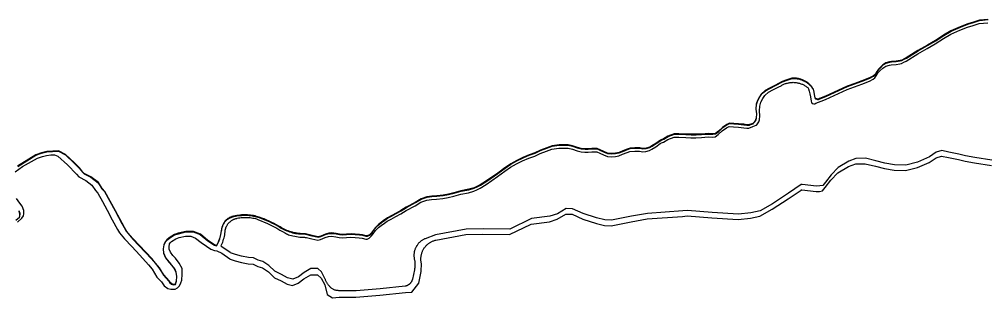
# Model space of a CAD drawing. Header units: millimetres. Extents: x 676447 to 689606, y 7455628 to 7463967.
# Drawn here: x 678792 to 680904, y 7460110 to 7460718 of the extents above; entities that cross this region are included whole.
import ezdxf

# ---------------------------------------------------------------- set-up
doc = ezdxf.new("R2010")
doc.units = ezdxf.units.MM
doc.header["$LTSCALE"] = 0.1
doc.header["$MEASUREMENT"] = 0
doc.layers.add('MUB_MEIOFIO', color=7, linetype='Continuous')
doc.layers.add('MUB_QUADRAS', color=7, linetype='Continuous')

msp = doc.modelspace()

# ---------------------------------------------------------------- linework, layer by layer
at = {"layer": 'MUB_MEIOFIO', "color": 244, "linetype": 'Continuous'}
for points in [[(678788.7, 7460396.3), (678828.3, 7460421.3), (678840.9, 7460425.8), (678852.1, 7460428.7), (678877.8, 7460429.7), (678892.9, 7460422.1), (678912.3, 7460403.7), (678922.7, 7460393), (678930.6, 7460383.4), (678933.7, 7460380.7), (678948.2, 7460373.2), (678964.5, 7460360.8), (678972.6, 7460348), (678978.3, 7460341.6), (679001.5, 7460299.3), (679016, 7460272.1), (679026, 7460254.2), (679040, 7460237.9), (679080.8, 7460194.6), (679097.4, 7460174.7), (679107, 7460159), (679118.6, 7460145.7), (679120.8, 7460142.4), (679124.9, 7460139.3), (679128.4, 7460137.5), (679132.5, 7460138.2), (679133.1, 7460138.8), (679135.6, 7460145.8), (679136.2, 7460156), (679134.9, 7460165.7), (679131.7, 7460172.4), (679125.7, 7460180.5), (679120, 7460187), (679112.5, 7460197.1), (679107.7, 7460207), (679107.4, 7460216.4), (679108.9, 7460225.3), (679110.8, 7460230.2), (679114.7, 7460235.7), (679120.1, 7460239.8), (679131.5, 7460246.8), (679139.7, 7460249.6), (679156.1, 7460253.6), (679172.3, 7460253.3), (679187.5, 7460247.6), (679203.7, 7460234), (679218.4, 7460224.3), (679223.2, 7460222.8), (679227.2, 7460230.9), (679230.1, 7460238.6), (679232.6, 7460247.5), (679234.1, 7460255.8), (679234.4, 7460258), (679234.6, 7460259.4), (679234.9, 7460260.8), (679235.2, 7460262.1), (679235.6, 7460263.5), (679236, 7460264.9), (679236.5, 7460266.2), (679237, 7460267.5), (679237.6, 7460268.8), (679238.2, 7460270.1), (679238.8, 7460271.4), (679239.5, 7460272.6), (679240.1, 7460273.5), (679240.7, 7460274.4), (679241.3, 7460275.2), (679242, 7460276.1), (679242.7, 7460276.9), (679243.4, 7460277.7), (679244.2, 7460278.4), (679244.9, 7460279.2), (679245.7, 7460279.9), (679246.6, 7460280.5), (679247.4, 7460281.2), (679248.3, 7460281.8), (679249.2, 7460282.4), (679250.1, 7460283), (679251, 7460283.5), (679251.9, 7460284), (679252.9, 7460284.5), (679253.9, 7460284.9), (679254.8, 7460285.3), (679255.8, 7460285.7), (679256.8, 7460286), (679257.9, 7460286.3), (679258.9, 7460286.6), (679259.9, 7460286.8), (679261, 7460287), (679264.3, 7460287.8), (679267.5, 7460288.4), (679270.8, 7460289), (679274.1, 7460289.4), (679277.4, 7460289.7), (679280.7, 7460289.9), (679284, 7460290), (679287.4, 7460290), (679290.7, 7460289.9), (679294, 7460289.6), (679297.3, 7460289.3), (679300.6, 7460288.8), (679303.9, 7460288.2), (679307.1, 7460287.5), (679310.3, 7460286.7), (679316, 7460284.9), (679321.5, 7460283), (679327.1, 7460280.9), (679332.5, 7460278.6), (679337.9, 7460276.2), (679343.3, 7460273.6), (679348.5, 7460270.8), (679358.8, 7460265.3), (679361.6, 7460263.5), (679364.4, 7460261.8), (679367.3, 7460260.2), (679370.3, 7460258.7), (679373.3, 7460257.3), (679376.4, 7460256), (679379.5, 7460254.8), (679382.6, 7460253.7), (679385.8, 7460252.7), (679389, 7460251.8), (679392.2, 7460251), (679395.5, 7460250.3), (679398.8, 7460249.8), (679402, 7460249.3), (679405.4, 7460249), (679417.2, 7460248.3), (679431.6, 7460244.8), (679435.8, 7460243.8), (679444.8, 7460241.7), (679451, 7460243.6), (679461.1, 7460248), (679468.4, 7460250.2), (679474.6, 7460250.3), (679484.1, 7460249.2), (679491.4, 7460247.5), (679499.1, 7460247), (679507.2, 7460247.5), (679517.3, 7460248.2), (679526, 7460248), (679535.2, 7460247.2), (679541.6, 7460246.1), (679549.4, 7460244.4), (679552.6, 7460244.4), (679557.4, 7460246.2), (679562.1, 7460250.6), (679566.3, 7460256.2), (679571.4, 7460263.1), (679578.2, 7460269.5), (679583.7, 7460274.3), (679590.6, 7460279.5), (679596.8, 7460283.6), (679605.1, 7460288.2), (679615.6, 7460293.9), (679626.4, 7460299.5), (679637.9, 7460306.9), (679657.5, 7460317.4), (679670.5, 7460325), (679682.9, 7460329.5), (679693.5, 7460331), (679704.4, 7460331.7), (679718.3, 7460332.9), (679729.9, 7460335.1), (679741.9, 7460337.9), (679757.3, 7460342.8), (679774.5, 7460345.8), (679785.9, 7460349), (679792.4, 7460351.9), (679799.8, 7460355.7), (679813.4, 7460364.1), (679837.9, 7460381.5), (679853.6, 7460392.9), (679866.2, 7460401.3), (679879.4, 7460409), (679892.7, 7460415.4), (679906.3, 7460421.3), (679919, 7460425.7), (679931.1, 7460431.5), (679945.1, 7460436.4), (679956.6, 7460441), (679971.7, 7460443.3), (679981.1, 7460443.2), (679991.5, 7460442.8), (680000.9, 7460440.7), (680011.3, 7460437.2), (680019.8, 7460435.3), (680028.4, 7460434.4), (680035.2, 7460434.2), (680043.2, 7460435.2), (680054.5, 7460435), (680060.9, 7460432.2), (680068.7, 7460428.4), (680077.5, 7460425.1), (680085.9, 7460424.4), (680095, 7460424.9), (680102.8, 7460426.1), (680111.1, 7460429.6), (680120.8, 7460433.3), (680127, 7460435.7), (680137.2, 7460436.8), (680147.8, 7460436.6), (680154.6, 7460435.3), (680161.9, 7460435.6), (680169.8, 7460438.2), (680174.8, 7460440.6), (680183.5, 7460446.5), (680193.5, 7460453.5), (680196.3, 7460454.7), (680200.3, 7460456.5), (680209.6, 7460461.8), (680223.4, 7460467), (680233.3, 7460467.3), (680248.8, 7460466.5), (680259.9, 7460466), (680270.7, 7460466), (680282.9, 7460466.7), (680297.7, 7460467.5), (680307.2, 7460467.3), (680313.5, 7460467.7), (680320.3, 7460473.3), (680329.1, 7460481.4), (680338.2, 7460487.3), (680344, 7460490.3), (680353.2, 7460490), (680363.7, 7460489.3), (680375.3, 7460487.9), (680381.7, 7460487), (680384.2, 7460486.8), (680384.6, 7460486.8), (680385, 7460486.8), (680385.5, 7460486.8), (680385.9, 7460486.8), (680386.3, 7460486.9), (680386.7, 7460486.9), (680387.1, 7460487), (680387.6, 7460487.1), (680388, 7460487.2), (680388.4, 7460487.3), (680395.2, 7460490), (680395.3, 7460490), (680395.4, 7460490.1), (680395.5, 7460490.1), (680395.6, 7460490.1), (680395.7, 7460490.2), (680395.8, 7460490.3), (680395.9, 7460490.3), (680396, 7460490.4), (680396, 7460490.4), (680396.1, 7460490.5), (680396.2, 7460490.6), (680396.3, 7460490.6), (680396.4, 7460490.7), (680396.4, 7460490.8), (680396.5, 7460490.9), (680396.6, 7460490.9), (680398.3, 7460493.2), (680401.3, 7460497), (680401.3, 7460497.1), (680401.4, 7460497.2), (680401.5, 7460497.3), (680401.5, 7460497.4), (680401.6, 7460497.5), (680401.6, 7460497.6), (680401.7, 7460497.7), (680401.7, 7460497.8), (680401.7, 7460497.9), (680401.8, 7460498), (680401.8, 7460498.1), (680402.9, 7460502), (680402.9, 7460502.1), (680402.9, 7460502.1), (680403, 7460502.2), (680403, 7460502.3), (680403, 7460502.4), (680403, 7460502.5), (680403.8, 7460511.5), (680402.5, 7460522), (680403.2, 7460532.2), (680405.9, 7460540.6), (680410.2, 7460548.7), (680414.1, 7460555), (680422.2, 7460562.1), (680431.9, 7460567.3), (680444.5, 7460573.8), (680444.5, 7460573.8), (680459.5, 7460581.6), (680469.7, 7460585.3), (680478.3, 7460588.3), (680479.9, 7460588.5), (680481.6, 7460588.7), (680483.2, 7460588.8), (680484.9, 7460588.8), (680486.6, 7460588.8), (680488.2, 7460588.7), (680489.9, 7460588.5), (680491.5, 7460588.3), (680493.2, 7460588.1), (680494.8, 7460587.8), (680496.5, 7460587.4), (680498.1, 7460587), (680499.7, 7460586.5), (680501.3, 7460586), (680502.8, 7460585.4), (680504.4, 7460584.7), (680505.9, 7460584), (680507.4, 7460583.3), (680508.8, 7460582.5), (680510.3, 7460581.6), (680511.7, 7460580.7), (680513, 7460579.8), (680514.4, 7460578.8), (680515.7, 7460577.8), (680517, 7460576.7), (680518.2, 7460575.6), (680519.4, 7460574.4), (680520.5, 7460573.2), (680521.7, 7460572), (680522.7, 7460570.7), (680523.7, 7460569.4), (680524.7, 7460568), (680525.6, 7460566.6), (680526.5, 7460565.3), (680528.1, 7460558.7), (680529.5, 7460549.8), (680530.4, 7460546.3), (680530.4, 7460546.2), (680530.4, 7460546.1), (680530.5, 7460546), (680530.5, 7460545.9), (680530.6, 7460545.8), (680530.6, 7460545.8), (680530.7, 7460545.7), (680530.7, 7460545.6), (680530.8, 7460545.5), (680530.8, 7460545.4), (680530.9, 7460545.3), (680530.9, 7460545.2), (680531, 7460545.1), (680531.1, 7460545.1), (680531.1, 7460545), (680531.2, 7460544.9), (680531.3, 7460544.8), (680531.4, 7460544.8), (680531.5, 7460544.7), (680531.5, 7460544.6), (680531.6, 7460544.6), (680531.7, 7460544.5), (680531.8, 7460544.5), (680531.9, 7460544.4), (680532, 7460544.4), (680532.1, 7460544.3), (680532.2, 7460544.3), (680532.3, 7460544.2), (680532.4, 7460544.2), (680532.5, 7460544.2), (680536.4, 7460543), (680536.5, 7460543), (680536.6, 7460543), (680536.7, 7460543), (680536.8, 7460542.9), (680536.9, 7460542.9), (680537, 7460542.9), (680537.1, 7460542.9), (680537.2, 7460542.9), (680537.3, 7460542.9), (680537.4, 7460542.9), (680537.6, 7460542.9), (680537.7, 7460542.9), (680537.8, 7460542.9), (680537.9, 7460543), (680538, 7460543), (680538.1, 7460543), (680538.2, 7460543.1), (680538.3, 7460543.1), (680538.4, 7460543.1), (680538.5, 7460543.2), (680541, 7460544.3), (680554.1, 7460549.5), (680601.4, 7460571.3), (680617.8, 7460577.3), (680633.5, 7460582.8), (680650.5, 7460589.6), (680658.6, 7460594.1), (680662.4, 7460596.8), (680665.4, 7460601.3), (680670, 7460608.7), (680673.5, 7460612.4), (680679.6, 7460618.4), (680686.1, 7460622.2), (680693.9, 7460624.2), (680697.6, 7460625.2), (680708.4, 7460626.1), (680717, 7460627.3), (680720.6, 7460628.4), (680725.7, 7460630.9), (680730.6, 7460633.5), (680755.9, 7460649.2), (680776.7, 7460661), (680794.4, 7460671.2), (680812.2, 7460683.1), (680828.1, 7460692.3), (680848.3, 7460701.3), (680864.6, 7460707.8), (680877.3, 7460711.4), (680890.1, 7460715.4), (680908.7, 7460717.5)], [(678784.8, 7460279.5), (678792.3, 7460286), (678793.2, 7460287.4), (678793.6, 7460293.9), (678791.5, 7460299.3)]]:
    msp.add_lwpolyline(points, dxfattribs=at)
at = {"layer": 'MUB_QUADRAS', "linetype": 'Continuous'}
for points in [[(680908.6, 7460718.2), (680890, 7460716.2), (680877.1, 7460712.1), (680864.4, 7460708.5), (680847.9, 7460702), (680827.7, 7460693), (680811.7, 7460683.7), (680794, 7460671.9), (680776.3, 7460661.7), (680755.5, 7460649.9), (680730.2, 7460634.2), (680725.3, 7460631.7), (680720.3, 7460629.2), (680716.8, 7460628), (680708.3, 7460626.9), (680697.5, 7460626), (680693.7, 7460625), (680685.8, 7460623), (680679.1, 7460619), (680672.9, 7460613), (680669.4, 7460609.2), (680664.7, 7460601.7), (680661.8, 7460597.4), (680658.2, 7460594.7), (680650.1, 7460590.3), (680633.2, 7460583.5), (680617.5, 7460578), (680601.1, 7460572), (680553.8, 7460550.3), (680540.7, 7460545), (680538.2, 7460543.9), (680538.1, 7460543.9), (680538, 7460543.8), (680537.9, 7460543.8), (680537.9, 7460543.8), (680537.8, 7460543.8), (680537.7, 7460543.8), (680537.6, 7460543.7), (680537.6, 7460543.7), (680537.5, 7460543.7), (680537.4, 7460543.7), (680537.3, 7460543.7), (680537.2, 7460543.7), (680537.2, 7460543.7), (680537.1, 7460543.7), (680537, 7460543.7), (680536.9, 7460543.7), (680536.8, 7460543.7), (680536.8, 7460543.8), (680536.7, 7460543.8), (680536.6, 7460543.8), (680532.7, 7460544.9), (680532.6, 7460545), (680532.6, 7460545), (680532.5, 7460545), (680532.4, 7460545.1), (680532.3, 7460545.1), (680532.3, 7460545.1), (680532.2, 7460545.2), (680532.1, 7460545.2), (680532.1, 7460545.2), (680532, 7460545.3), (680531.9, 7460545.3), (680531.9, 7460545.4), (680531.8, 7460545.4), (680531.8, 7460545.5), (680531.7, 7460545.5), (680531.7, 7460545.6), (680531.6, 7460545.7), (680531.6, 7460545.7), (680531.5, 7460545.8), (680531.5, 7460545.8), (680531.4, 7460545.9), (680531.4, 7460546), (680531.4, 7460546), (680531.3, 7460546.1), (680531.3, 7460546.2), (680531.3, 7460546.2), (680531.2, 7460546.3), (680531.2, 7460546.4), (680531.2, 7460546.5), (680531.2, 7460546.5), (680530.3, 7460549.9), (680528.9, 7460558.9), (680527.2, 7460565.6), (680526.3, 7460567), (680525.4, 7460568.5), (680524.4, 7460569.8), (680523.3, 7460571.2), (680522.3, 7460572.5), (680521.1, 7460573.7), (680520, 7460575), (680518.7, 7460576.2), (680517.5, 7460577.3), (680516.2, 7460578.4), (680514.9, 7460579.4), (680513.5, 7460580.5), (680512.1, 7460581.4), (680510.7, 7460582.3), (680509.2, 7460583.2), (680507.7, 7460584), (680506.2, 7460584.8), (680504.7, 7460585.5), (680503.1, 7460586.1), (680501.5, 7460586.7), (680499.9, 7460587.3), (680498.3, 7460587.7), (680496.7, 7460588.2), (680495, 7460588.5), (680493.3, 7460588.9), (680491.7, 7460589.1), (680490, 7460589.3), (680488.3, 7460589.5), (680486.6, 7460589.6), (680484.9, 7460589.6), (680483.2, 7460589.6), (680481.5, 7460589.5), (680479.8, 7460589.3), (680478.1, 7460589.1), (680469.5, 7460586.1), (680459.2, 7460582.3), (680444.1, 7460574.5), (680431.5, 7460568), (680421.7, 7460562.7), (680413.5, 7460555.6), (680409.5, 7460549.1), (680405.1, 7460540.9), (680402.4, 7460532.4), (680401.7, 7460522), (680403, 7460511.5), (680402.2, 7460502.6), (680402.2, 7460502.5), (680402.2, 7460502.5), (680402.2, 7460502.4), (680402.2, 7460502.3), (680402.1, 7460502.2), (680402.1, 7460502.2), (680401, 7460498.3), (680401, 7460498.2), (680401, 7460498.1), (680400.9, 7460498.1), (680400.9, 7460498), (680400.9, 7460497.9), (680400.8, 7460497.8), (680400.8, 7460497.8), (680400.8, 7460497.7), (680400.7, 7460497.6), (680400.7, 7460497.6), (680400.6, 7460497.5), (680397.6, 7460493.6), (680395.9, 7460491.4), (680395.9, 7460491.4), (680395.8, 7460491.3), (680395.8, 7460491.3), (680395.7, 7460491.2), (680395.7, 7460491.2), (680395.6, 7460491.1), (680395.5, 7460491.1), (680395.5, 7460491), (680395.4, 7460491), (680395.4, 7460490.9), (680395.3, 7460490.9), (680395.2, 7460490.8), (680395.2, 7460490.8), (680395.1, 7460490.8), (680395, 7460490.7), (680395, 7460490.7), (680388.1, 7460488.1), (680387.8, 7460488), (680387.4, 7460487.9), (680387, 7460487.8), (680386.6, 7460487.7), (680386.2, 7460487.7), (680385.8, 7460487.6), (680385.4, 7460487.6), (680385, 7460487.6), (680384.6, 7460487.6), (680384.2, 7460487.6), (680381.8, 7460487.8), (680375.4, 7460488.7), (680363.8, 7460490.1), (680353.3, 7460490.8), (680343.8, 7460491.2), (680337.8, 7460488), (680328.6, 7460482), (680319.8, 7460473.9), (680313.2, 7460468.5), (680307.2, 7460468.1), (680297.7, 7460468.3), (680282.9, 7460467.5), (680270.7, 7460466.8), (680259.9, 7460466.8), (680248.8, 7460467.3), (680233.4, 7460468.1), (680223.2, 7460467.8), (680209.3, 7460462.5), (680199.9, 7460457.2), (680196, 7460455.5), (680193.1, 7460454.2), (680183, 7460447.1), (680174.4, 7460441.3), (680169.5, 7460438.9), (680161.8, 7460436.4), (680154.7, 7460436.1), (680147.9, 7460437.4), (680137.2, 7460437.6), (680126.8, 7460436.5), (680120.5, 7460434.1), (680110.8, 7460430.4), (680102.6, 7460426.9), (680094.9, 7460425.6), (680085.9, 7460425.2), (680077.6, 7460425.9), (680069, 7460429.1), (680061.3, 7460432.9), (680054.7, 7460435.8), (680043.1, 7460436), (680035.1, 7460435), (680028.5, 7460435.2), (680019.9, 7460436.1), (680011.5, 7460438), (680001.1, 7460441.5), (679991.6, 7460443.6), (679981.2, 7460444), (679971.6, 7460444.1), (679956.4, 7460441.8), (679944.8, 7460437.1), (679930.8, 7460432.2), (679918.7, 7460426.4), (679906, 7460422.1), (679892.3, 7460416.2), (679879, 7460409.7), (679865.8, 7460402), (679853.2, 7460393.6), (679837.4, 7460382.2), (679813, 7460364.8), (679799.4, 7460356.4), (679792.1, 7460352.6), (679785.6, 7460349.8), (679774.3, 7460346.6), (679757.1, 7460343.5), (679741.7, 7460338.7), (679729.8, 7460335.9), (679718.2, 7460333.6), (679704.3, 7460332.5), (679693.4, 7460331.8), (679682.7, 7460330.3), (679670.1, 7460325.7), (679657.2, 7460318.1), (679637.5, 7460307.5), (679626, 7460300.2), (679615.2, 7460294.6), (679604.7, 7460288.9), (679596.4, 7460284.3), (679590.1, 7460280.2), (679583.2, 7460274.9), (679577.6, 7460270.1), (679570.8, 7460263.6), (679565.6, 7460256.7), (679561.5, 7460251.1), (679557, 7460246.9), (679552.5, 7460245.2), (679549.5, 7460245.2), (679541.8, 7460246.9), (679535.3, 7460248), (679526, 7460248.8), (679517.3, 7460249), (679507.2, 7460248.3), (679499.1, 7460247.8), (679491.5, 7460248.3), (679484.2, 7460250), (679474.7, 7460251.1), (679468.3, 7460251), (679460.8, 7460248.8), (679450.7, 7460244.3), (679444.8, 7460242.5), (679431.8, 7460245.5), (679417.3, 7460249.1), (679405.4, 7460249.8), (679402.1, 7460250.1), (679398.9, 7460250.6), (679395.6, 7460251.1), (679392.4, 7460251.8), (679389.2, 7460252.6), (679386, 7460253.5), (679382.9, 7460254.5), (679379.8, 7460255.6), (679376.7, 7460256.7), (679373.6, 7460258), (679370.7, 7460259.4), (679367.7, 7460260.9), (679364.8, 7460262.5), (679362, 7460264.2), (679359.2, 7460266), (679348.9, 7460271.5), (679343.6, 7460274.3), (679338.3, 7460276.9), (679332.9, 7460279.4), (679327.4, 7460281.7), (679321.8, 7460283.8), (679316.2, 7460285.7), (679310.5, 7460287.5), (679307.3, 7460288.3), (679304, 7460289), (679300.7, 7460289.6), (679297.4, 7460290.1), (679294.1, 7460290.4), (679290.7, 7460290.7), (679287.4, 7460290.8), (679284, 7460290.8), (679280.7, 7460290.7), (679277.4, 7460290.5), (679274, 7460290.2), (679270.7, 7460289.7), (679267.4, 7460289.2), (679264.1, 7460288.5), (679260.9, 7460287.8), (679259.8, 7460287.6), (679258.7, 7460287.3), (679257.7, 7460287.1), (679256.6, 7460286.8), (679255.6, 7460286.4), (679254.5, 7460286), (679253.5, 7460285.6), (679252.5, 7460285.2), (679251.6, 7460284.7), (679250.6, 7460284.2), (679249.6, 7460283.7), (679248.7, 7460283.1), (679247.8, 7460282.5), (679246.9, 7460281.8), (679246.1, 7460281.2), (679245.2, 7460280.5), (679244.4, 7460279.8), (679243.6, 7460279), (679242.8, 7460278.2), (679242.1, 7460277.4), (679241.4, 7460276.6), (679240.7, 7460275.7), (679240.1, 7460274.9), (679239.4, 7460274), (679238.8, 7460273), (679238.1, 7460271.8), (679237.5, 7460270.5), (679236.9, 7460269.2), (679236.3, 7460267.8), (679235.8, 7460266.5), (679235.3, 7460265.1), (679234.8, 7460263.7), (679234.5, 7460262.3), (679234.1, 7460260.9), (679233.8, 7460259.5), (679233.6, 7460258.1), (679233.4, 7460256), (679231.8, 7460247.6), (679229.3, 7460238.8), (679226.4, 7460231.2), (679222.8, 7460223.8), (679218.7, 7460225), (679204.2, 7460234.7), (679187.9, 7460248.3), (679172.4, 7460254.1), (679156, 7460254.4), (679139.5, 7460250.4), (679131.2, 7460247.5), (679119.6, 7460240.4), (679114.2, 7460236.2), (679110.1, 7460230.6), (679108.1, 7460225.5), (679106.6, 7460216.5), (679106.9, 7460206.8), (679111.8, 7460196.7), (679119.3, 7460186.5), (679125.1, 7460180), (679131, 7460172), (679134.1, 7460165.5), (679135.4, 7460156), (679134.8, 7460146), (679132.4, 7460139.3), (679132.1, 7460139), (679128.5, 7460138.3), (679125.3, 7460140), (679121.4, 7460142.9), (679119.2, 7460146.2), (679107.6, 7460159.4), (679098, 7460175.2), (679081.4, 7460195.1), (679040.6, 7460238.5), (679026.6, 7460254.7), (679016.7, 7460272.5), (679002.2, 7460299.7), (678979, 7460342), (678973.3, 7460348.5), (678965, 7460361.3), (678948.7, 7460373.9), (678934.1, 7460381.3), (678931.2, 7460384), (678923.3, 7460393.5), (678912.8, 7460404.2), (678893.3, 7460422.8), (678877.9, 7460430.5), (678852, 7460429.5), (678840.7, 7460426.5), (678828, 7460422), (678788.2, 7460396.9)], [(680917, 7460410.6), (680880.1, 7460416.4), (680859.5, 7460419.6), (680844.9, 7460423.6), (680823.1, 7460428.1), (680807.9, 7460431.2), (680795.7, 7460427.6), (680780.7, 7460417.4), (680755, 7460406), (680729.2, 7460399.7), (680704.1, 7460400), (680683.1, 7460403.9), (680663.7, 7460409), (680641.2, 7460414.4), (680620.2, 7460414), (680604.4, 7460408), (680581.3, 7460394.6), (680565.7, 7460378.5), (680553.8, 7460362.2), (680547.5, 7460355.2), (680540.9, 7460354), (680534, 7460353.4), (680502.3, 7460357.3), (680502.3, 7460357.3), (680502.2, 7460357.3), (680502.1, 7460357.3), (680502, 7460357.3), (680501.9, 7460357.3), (680501.9, 7460357.3), (680501.8, 7460357.3), (680501.7, 7460357.2), (680501.6, 7460357.2), (680501.6, 7460357.2), (680501.5, 7460357.2), (680501.4, 7460357.2), (680501.3, 7460357.1), (680501.3, 7460357.1), (680501.2, 7460357.1), (680501.1, 7460357.1), (680501.1, 7460357), (680501, 7460357), (680500.9, 7460357), (680500.9, 7460356.9), (680500.8, 7460356.9), (680473.1, 7460337.9), (680437.8, 7460314.9), (680410.7, 7460299.7), (680390.6, 7460295.1), (680363.2, 7460292.5), (680305.9, 7460296.1), (680252.2, 7460300.3), (680241.7, 7460299.3), (680164.8, 7460294), (680129.6, 7460287.6), (680085.8, 7460278.9), (680071.6, 7460279.6), (680053.6, 7460284.1), (680024.2, 7460293.4), (680000.9, 7460303.8), (679986.7, 7460304.3), (679967.9, 7460292.9), (679951.6, 7460287.6), (679911.3, 7460282.5), (679864.1, 7460259.3), (679805.6, 7460260.5), (679768.5, 7460259.3), (679701.5, 7460247.2), (679678.9, 7460238.5), (679677.6, 7460238), (679676.4, 7460237.4), (679675.2, 7460236.8), (679674, 7460236.2), (679672.8, 7460235.5), (679671.7, 7460234.7), (679670.5, 7460233.9), (679669.4, 7460233.1), (679668.4, 7460232.2), (679667.3, 7460231.3), (679666.3, 7460230.4), (679665.4, 7460229.5), (679664.4, 7460228.5), (679663.5, 7460227.4), (679662.7, 7460226.4), (679661.8, 7460225.3), (679661.1, 7460224.1), (679660.3, 7460223), (679659.6, 7460221.8), (679658.9, 7460220.6), (679658.3, 7460219.4), (679657.7, 7460218.2), (679657.2, 7460216.9), (679656.7, 7460215.6), (679656.3, 7460214.3), (679655.9, 7460213), (679655.5, 7460211.7), (679655.2, 7460210.4), (679654.9, 7460209), (679654.7, 7460207.7), (679654.5, 7460206.3), (679654.4, 7460205), (679654.3, 7460203.6), (679654.3, 7460202.2), (679654.3, 7460200.9), (679654.4, 7460199.5), (679654.5, 7460198.1), (679654.7, 7460196.8), (679654.9, 7460195.4), (679655.2, 7460194.1), (679655.5, 7460192.7), (679655.8, 7460191.4), (679656.2, 7460190.1), (679656.4, 7460188.2), (679656.5, 7460186.3), (679656.6, 7460184.3), (679656.6, 7460182.4), (679656.6, 7460180.5), (679656.4, 7460178.6), (679656.3, 7460176.6), (679656, 7460174.7), (679655.7, 7460172.8), (679655.4, 7460170.9), (679651.1, 7460150.3), (679651, 7460149.7), (679650.8, 7460149), (679650.6, 7460148.3), (679650.3, 7460147.6), (679650.1, 7460147), (679649.8, 7460146.3), (679649.5, 7460145.7), (679649.2, 7460145.1), (679648.8, 7460144.5), (679648.5, 7460143.9), (679648.1, 7460143.3), (679647.7, 7460142.7), (679647.2, 7460142.2), (679646.8, 7460141.6), (679646.3, 7460141.1), (679645.9, 7460140.6), (679645.4, 7460140.1), (679644.8, 7460139.6), (679644.3, 7460139.1), (679643.8, 7460138.7), (679643.2, 7460138.3), (679642.6, 7460137.9), (679642, 7460137.5), (679641.4, 7460137.1), (679640.8, 7460136.8), (679640.2, 7460136.4), (679639.6, 7460136.1), (679638.9, 7460135.9), (679638.3, 7460135.6), (679637.6, 7460135.4), (679636.9, 7460135.2), (679636.3, 7460135), (679635.6, 7460134.8), (679634.9, 7460134.7), (679580.5, 7460128.9), (679527.8, 7460125), (679491.6, 7460125), (679490.2, 7460125), (679488.7, 7460125.1), (679487.3, 7460125.2), (679485.8, 7460125.4), (679484.4, 7460125.6), (679482.9, 7460125.8), (679481.5, 7460126.2), (679480.1, 7460126.5), (679478.9, 7460127.2), (679477.6, 7460128), (679476.5, 7460128.8), (679475.3, 7460129.7), (679474.2, 7460130.6), (679473, 7460131.5), (679472, 7460132.5), (679470.9, 7460133.5), (679469.9, 7460134.5), (679469, 7460135.6), (679468, 7460136.7), (679467.1, 7460137.8), (679466.3, 7460139), (679465.5, 7460140.1), (679464.7, 7460141.4), (679463.9, 7460142.6), (679463.3, 7460143.9), (679462.6, 7460145.2), (679462, 7460146.5), (679461.4, 7460147.8), (679460.9, 7460149.2), (679460.5, 7460150.5), (679460, 7460151.9), (679452.4, 7460166.1), (679444.3, 7460173.3), (679429.4, 7460173.8), (679414.7, 7460164.9), (679402.1, 7460155.1), (679389.9, 7460150.1), (679377.9, 7460152.9), (679365, 7460160.5), (679350.1, 7460167.3), (679337.1, 7460180), (679324.4, 7460188.5), (679314, 7460192), (679303.7, 7460197.1), (679293, 7460197.5), (679277.9, 7460200.6), (679264.7, 7460204.1), (679253.8, 7460207.8), (679252.5, 7460208.2), (679234.9, 7460221.2), (679232.8, 7460222.2), (679234.2, 7460225.1), (679235.5, 7460228.1), (679236.6, 7460231.2), (679237.7, 7460234.3), (679238.6, 7460237.4), (679239.4, 7460240.5), (679240.2, 7460243.7), (679240.8, 7460246.9), (679241.3, 7460250.1), (679241.7, 7460253.4), (679242, 7460256.6), (679242.1, 7460257.7), (679242.4, 7460258.8), (679242.6, 7460259.9), (679243, 7460261), (679243.3, 7460262), (679243.7, 7460263.1), (679244.1, 7460264.1), (679244.5, 7460265.1), (679245, 7460266.1), (679245.5, 7460267.1), (679246.1, 7460268.1), (679246.7, 7460269), (679247.3, 7460269.9), (679248, 7460270.8), (679248.6, 7460271.7), (679249.4, 7460272.6), (679250.1, 7460273.4), (679250.9, 7460274.2), (679251.7, 7460275), (679252.5, 7460275.7), (679253.3, 7460276.5), (679254.2, 7460277.2), (679255.1, 7460277.8), (679256, 7460278.4), (679257, 7460279), (679257.9, 7460279.6), (679258.9, 7460280.1), (679259.9, 7460280.6), (679260.9, 7460281.1), (679262, 7460281.5), (679263, 7460281.9), (679264.1, 7460282.2), (679265.1, 7460282.6), (679266.2, 7460282.8), (679267.3, 7460283.1), (679268.4, 7460283.3), (679271.2, 7460283.9), (679274, 7460284.4), (679276.8, 7460284.7), (679279.7, 7460285), (679282.5, 7460285.2), (679285.4, 7460285.3), (679288.2, 7460285.3), (679291.1, 7460285.2), (679293.9, 7460285), (679296.8, 7460284.7), (679299.6, 7460284.3), (679302.4, 7460283.8), (679305.2, 7460283.2), (679307.9, 7460282.5), (679310.7, 7460281.8), (679313.4, 7460280.9), (679334.3, 7460271.5), (679354.8, 7460261.3), (679361, 7460257.6), (679367.4, 7460254.1), (679373.8, 7460250.7), (679376, 7460249.6), (679378.3, 7460248.5), (679380.6, 7460247.4), (679383, 7460246.5), (679386.6, 7460245.5), (679390.1, 7460244.6), (679393.8, 7460243.9), (679397.4, 7460243.2), (679401.1, 7460242.7), (679404.7, 7460242.3), (679408.4, 7460242), (679412.1, 7460241.8), (679413.5, 7460241.8), (679415, 7460241.7), (679416.4, 7460241.6), (679417.8, 7460241.4), (679419.3, 7460241.2), (679431.4, 7460238.2), (679444.3, 7460235.2), (679450.3, 7460237), (679460.3, 7460241.5), (679467.9, 7460243.7), (679474.2, 7460243.8), (679483.8, 7460242.7), (679491.1, 7460241), (679498.6, 7460240.4), (679506.7, 7460240.9), (679516.8, 7460241.7), (679525.6, 7460241.5), (679534.9, 7460240.6), (679541.3, 7460239.6), (679549, 7460237.8), (679552, 7460237.9), (679556.5, 7460239.6), (679561, 7460243.8), (679565.2, 7460249.4), (679570.4, 7460256.3), (679577.2, 7460262.8), (679582.8, 7460267.6), (679589.7, 7460272.9), (679596, 7460277), (679604.3, 7460281.6), (679614.8, 7460287.3), (679625.6, 7460292.9), (679637.1, 7460300.2), (679656.7, 7460310.8), (679669.7, 7460318.4), (679682.3, 7460322.9), (679693, 7460324.5), (679703.9, 7460325.2), (679717.8, 7460326.3), (679729.3, 7460328.6), (679741.3, 7460331.4), (679756.7, 7460336.2), (679773.9, 7460339.2), (679785.2, 7460342.5), (679791.6, 7460345.3), (679798.9, 7460349), (679812.5, 7460357.4), (679837, 7460374.8), (679852.7, 7460386.3), (679865.3, 7460394.7), (679878.6, 7460402.4), (679891.9, 7460408.9), (679905.5, 7460414.8), (679918.3, 7460419.1), (679930.3, 7460424.9), (679944.3, 7460429.8), (679956, 7460434.5), (679971.2, 7460436.8), (679980.7, 7460436.7), (679991.2, 7460436.3), (680000.7, 7460434.2), (680011.1, 7460430.7), (680019.5, 7460428.8), (680028, 7460427.9), (680034.7, 7460427.7), (680042.7, 7460428.7), (680054.3, 7460428.5), (680060.8, 7460425.6), (680068.6, 7460421.8), (680077.2, 7460418.6), (680085.5, 7460417.9), (680094.5, 7460418.3), (680102.2, 7460419.6), (680110.3, 7460423.1), (680120.1, 7460426.8), (680126.4, 7460429.2), (680136.7, 7460430.3), (680147.4, 7460430.1), (680154.3, 7460428.8), (680161.3, 7460429.1), (680169.1, 7460431.6), (680174, 7460434), (680182.6, 7460439.8), (680192.6, 7460446.8), (680195.6, 7460448.2), (680199.5, 7460449.9), (680208.8, 7460455.2), (680222.8, 7460460.5), (680232.9, 7460460.8), (680248.4, 7460459.9), (680259.5, 7460459.5), (680270.3, 7460459.5), (680282.4, 7460460.2), (680297.3, 7460461), (680306.8, 7460460.8), (680312.7, 7460461.2), (680319.4, 7460466.6), (680328.1, 7460474.7), (680337.4, 7460480.7), (680343.4, 7460483.8), (680352.8, 7460483.5), (680363.4, 7460482.8), (680375, 7460481.3), (680381.4, 7460480.5), (680385.9, 7460480.1), (680395.1, 7460483.6), (680402.4, 7460486.7), (680402.4, 7460486.7), (680402.5, 7460486.8), (680402.6, 7460486.8), (680402.7, 7460486.8), (680402.7, 7460486.9), (680402.8, 7460486.9), (680402.8, 7460487), (680402.9, 7460487), (680403, 7460487.1), (680403, 7460487.1), (680403.1, 7460487.2), (680403.1, 7460487.2), (680403.2, 7460487.3), (680403.2, 7460487.3), (680403.3, 7460487.4), (680403.3, 7460487.4), (680405.1, 7460489.6), (680408.3, 7460493.9), (680409.6, 7460498.4), (680410.4, 7460507.5), (680409.1, 7460518), (680409.8, 7460528.4), (680412.6, 7460536.9), (680416.9, 7460545.1), (680420.9, 7460551.6), (680429.1, 7460558.7), (680438.9, 7460564), (680451.6, 7460570.5), (680456.5, 7460573.1), (680458, 7460574), (680459.5, 7460574.8), (680461.1, 7460575.6), (680462.7, 7460576.3), (680464.3, 7460576.9), (680465.9, 7460577.6), (680467.5, 7460578.1), (680469.2, 7460578.6), (680470.9, 7460579), (680472.6, 7460579.4), (680474.3, 7460579.7), (680476, 7460580), (680477.8, 7460580.2), (680479.5, 7460580.4), (680481.2, 7460580.4), (680483, 7460580.5), (680484.7, 7460580.4), (680486.5, 7460580.3), (680488.2, 7460580.2), (680489.9, 7460580), (680491.6, 7460579.7), (680493.3, 7460579.4), (680495, 7460579), (680496.7, 7460578.5), (680498.4, 7460578), (680500, 7460577.5), (680501.7, 7460576.8), (680503.3, 7460576.2), (680504.9, 7460575.4), (680506.4, 7460574.7), (680507.9, 7460573.8), (680509.4, 7460572.9), (680510.9, 7460572), (680512.3, 7460571), (680513.7, 7460570), (680515.1, 7460568.9), (680516.6, 7460566.1), (680517.8, 7460561.5), (680519.1, 7460555.2), (680520.8, 7460548.5), (680522.2, 7460539.5), (680523, 7460536.1), (680523.1, 7460536.1), (680523.1, 7460536), (680523.1, 7460535.9), (680523.1, 7460535.8), (680523.2, 7460535.8), (680523.2, 7460535.7), (680523.2, 7460535.6), (680523.3, 7460535.6), (680523.3, 7460535.5), (680523.4, 7460535.4), (680523.4, 7460535.4), (680523.5, 7460535.3), (680523.5, 7460535.2), (680523.6, 7460535.2), (680523.6, 7460535.1), (680523.7, 7460535.1), (680523.7, 7460535), (680523.8, 7460535), (680523.8, 7460534.9), (680523.9, 7460534.9), (680524, 7460534.8), (680524, 7460534.8), (680524.1, 7460534.8), (680524.2, 7460534.7), (680524.2, 7460534.7), (680524.3, 7460534.6), (680524.4, 7460534.6), (680524.4, 7460534.6), (680524.5, 7460534.6), (680524.6, 7460534.5), (680528.5, 7460533.4), (680528.6, 7460533.4), (680528.7, 7460533.3), (680528.7, 7460533.3), (680528.8, 7460533.3), (680528.9, 7460533.3), (680529, 7460533.3), (680529, 7460533.3), (680529.1, 7460533.3), (680529.2, 7460533.3), (680529.3, 7460533.3), (680529.4, 7460533.3), (680529.4, 7460533.3), (680529.5, 7460533.3), (680529.6, 7460533.3), (680529.7, 7460533.4), (680529.8, 7460533.4), (680529.8, 7460533.4), (680529.9, 7460533.4), (680530, 7460533.5), (680530, 7460533.5), (680532.6, 7460534.6), (680543.8, 7460539.1), (680553.3, 7460542.9), (680600.7, 7460564.7), (680617.1, 7460570.7), (680632.7, 7460576.2), (680649.7, 7460583), (680657.8, 7460587.4), (680661.4, 7460590), (680664.3, 7460594.4), (680668.9, 7460601.9), (680672.5, 7460605.7), (680678.7, 7460611.7), (680685.4, 7460615.7), (680693.3, 7460617.7), (680697, 7460618.7), (680707.9, 7460619.6), (680716.4, 7460620.7), (680719.9, 7460621.9), (680724.9, 7460624.3), (680729.8, 7460626.8), (680755.1, 7460642.6), (680775.8, 7460654.4), (680793.6, 7460664.6), (680811.3, 7460676.4), (680827.3, 7460685.7), (680847.5, 7460694.7), (680863.9, 7460701.2), (680876.6, 7460704.8), (680889.5, 7460708.8), (680908.2, 7460710.9)], [(678783.2, 7460384.8), (678799.3, 7460396.6), (678818.4, 7460407.7), (678832, 7460414.8), (678843, 7460418.6), (678851.3, 7460420.6), (678860.9, 7460422.2), (678868.9, 7460421.9), (678876, 7460419.3), (678897.5, 7460400.3), (678916.8, 7460379.4), (678921.9, 7460374), (678937.8, 7460365.7), (678950.9, 7460356), (678958.6, 7460343.8), (678963.5, 7460338.2), (678973.6, 7460320.2), (678984.2, 7460300.7), (678995.2, 7460279.9), (679006.8, 7460258.6), (679011.3, 7460251.2), (679021.7, 7460238.4), (679037.6, 7460221.7), (679055.5, 7460202.7), (679074.2, 7460181.7), (679082.5, 7460171.8), (679092.8, 7460154.8), (679102.6, 7460144.2), (679108.3, 7460135.3), (679116.4, 7460129.6), (679123.1, 7460128.1), (679132.4, 7460128.2), (679137.9, 7460130.9), (679142.3, 7460135.8), (679145.3, 7460142), (679147.1, 7460148.2), (679147.9, 7460161.4), (679147.6, 7460173.3), (679141.1, 7460185.3), (679133.7, 7460195.9), (679127.9, 7460201.7), (679122.5, 7460209), (679119.3, 7460215.9), (679119.4, 7460220.8), (679120.4, 7460227.2), (679121.9, 7460229.9), (679124.8, 7460232.6), (679134, 7460238), (679141.2, 7460240.9), (679155.3, 7460244.2), (679166.7, 7460244.1), (679177.3, 7460240), (679189.8, 7460230.2), (679201.2, 7460222.2), (679210.7, 7460215.5), (679218.8, 7460212.9), (679223.4, 7460212.2), (679234.3, 7460207.3), (679251.8, 7460194.3), (679253.1, 7460193.9), (679264, 7460190.2), (679277.3, 7460186.7), (679292.3, 7460183.6), (679303, 7460183.2), (679313.3, 7460178.1), (679323.8, 7460174.6), (679336.5, 7460166.1), (679349.5, 7460153.4), (679364.3, 7460146.6), (679377.2, 7460139), (679389.2, 7460136.2), (679401.4, 7460141.2), (679414, 7460151), (679428.8, 7460159.9), (679443.7, 7460159.5), (679451.7, 7460152.2), (679459.4, 7460138), (679464.9, 7460116.8), (679476.5, 7460109.7), (679491, 7460111.1), (679527.2, 7460111.1), (679579.8, 7460115), (679635.7, 7460120.9), (679649.7, 7460122), (679664.9, 7460141.3), (679669.8, 7460166.7), (679670.7, 7460184.5), (679670.4, 7460185.9), (679670.1, 7460187.4), (679669.9, 7460188.8), (679669.7, 7460190.3), (679669.6, 7460191.8), (679669.6, 7460193.3), (679669.5, 7460194.7), (679669.6, 7460196.2), (679669.7, 7460197.7), (679669.8, 7460199.2), (679670, 7460200.6), (679670.3, 7460202.1), (679670.6, 7460203.5), (679670.9, 7460205), (679671.3, 7460206.4), (679671.7, 7460207.8), (679672.2, 7460209.2), (679672.8, 7460210.5), (679673.4, 7460211.9), (679674, 7460213.2), (679674.7, 7460214.5), (679675.4, 7460215.8), (679676.2, 7460217.1), (679677, 7460218.3), (679677.9, 7460219.5), (679678.8, 7460220.7), (679679.7, 7460221.8), (679680.7, 7460222.9), (679681.7, 7460224), (679682.7, 7460225), (679683.8, 7460226), (679684.9, 7460227), (679686.1, 7460227.9), (679687.3, 7460228.8), (679688.5, 7460229.7), (679689.7, 7460230.4), (679691, 7460231.2), (679692.3, 7460231.9), (679693.6, 7460232.6), (679695, 7460233.2), (679696.3, 7460233.8), (679697.7, 7460234.3), (679699.1, 7460234.8), (679700.5, 7460235.2), (679701.9, 7460235.6), (679767.8, 7460247.5), (679805, 7460248.7), (679863.5, 7460247.5), (679910.6, 7460270.6), (679950.9, 7460275.8), (679967.3, 7460281.1), (679986.1, 7460292.5), (680000.2, 7460291.9), (680023.6, 7460281.6), (680053, 7460272.2), (680071, 7460267.8), (680085.1, 7460267), (680129, 7460275.8), (680164.2, 7460282.1), (680241.1, 7460287.5), (680251.6, 7460288.4), (680305.2, 7460284.2), (680362.6, 7460280.7), (680390, 7460283.3), (680410.1, 7460287.9), (680437.2, 7460303), (680472.4, 7460326.1), (680500.2, 7460345), (680500.2, 7460345.1), (680500.3, 7460345.1), (680500.3, 7460345.2), (680500.4, 7460345.2), (680500.5, 7460345.2), (680500.6, 7460345.3), (680500.6, 7460345.3), (680500.7, 7460345.3), (680500.8, 7460345.3), (680500.9, 7460345.4), (680500.9, 7460345.4), (680501, 7460345.4), (680501.1, 7460345.4), (680501.2, 7460345.4), (680501.2, 7460345.4), (680501.3, 7460345.4), (680501.4, 7460345.4), (680501.5, 7460345.4), (680501.5, 7460345.4), (680501.6, 7460345.4), (680501.7, 7460345.4), (680533.4, 7460341.6), (680540.2, 7460342.1), (680546.8, 7460343.3), (680553.1, 7460350.3), (680565, 7460366.7), (680580.7, 7460382.8), (680603.8, 7460396.2), (680619.6, 7460402.2), (680640.5, 7460402.6), (680663.1, 7460397.1), (680682.5, 7460392.1), (680703.5, 7460388.2), (680728.6, 7460387.9), (680754.4, 7460394.2), (680780, 7460405.5), (680795.1, 7460415.7), (680807.3, 7460419.4), (680822.5, 7460416.2), (680844.2, 7460411.7), (680858.8, 7460407.8), (680879.5, 7460404.6), (680916.4, 7460398.8)], [(678788.1, 7460274.9), (678797.9, 7460283.7), (678801.3, 7460288.3), (678802.2, 7460292.7), (678802.2, 7460300.6), (678798.5, 7460310), (678793.1, 7460316.5), (678785.7, 7460326.4)], [(678790.8, 7460298.8), (678792.8, 7460293.7), (678792.4, 7460287.7), (678791.7, 7460286.6)]]:
    msp.add_lwpolyline(points, dxfattribs=at)

doc.saveas('drawing.dxf')
